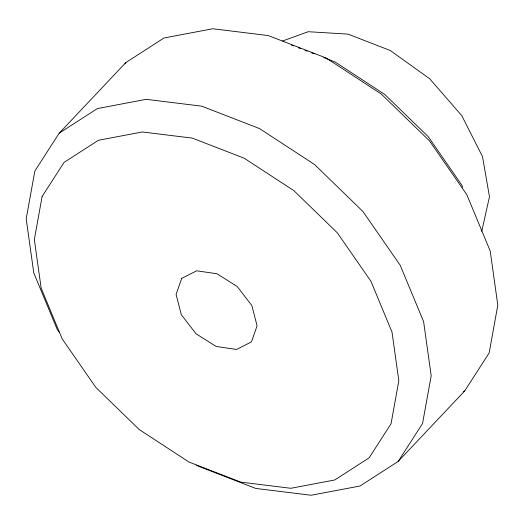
<?xml version="1.0" encoding="UTF-8"?>
<svg xmlns="http://www.w3.org/2000/svg" width="524" height="524" viewBox="0 0 524 524"><rect width="100%" height="100%" fill="white"/><g stroke="black" fill="none" stroke-linecap="round" stroke-linejoin="round"><path stroke-width="0.79" d="M481.752 231.248L489.468 196.788L482.532 156.65L461.782 115.666L429.713 78.79L390.197 50.468L347.995 34.119L308.204 31.709L282.443 41.062M196.598 465.161L197.961 466.052L255.666 488.414L311.184 495.252L360.001 486.01L398.155 461.447L464.762 390.865L489.154 352.966L497.8 305.171L490.222 251.081L466.812 194.666L429.477 140.851L381.249 94.012L326.039 57.948L268.334 35.586L212.816 28.748L163.999 37.99L125.845 62.553L59.238 133.135L34.846 171.034L26.2 218.829L33.778 272.919L57.188 329.334L59.055 332.026M124.974 63.908L125.845 62.553M398.155 461.447L422.547 423.549L431.193 375.754L423.615 321.664L400.205 265.249L362.87 211.434L314.642 164.588L259.432 128.531L201.727 106.169L146.209 99.331L97.392 108.573L59.238 133.135M463.399 391.742L464.762 390.865M291.423 45.077L293.676 45.948M298.195 47.697L300.455 48.575M304.968 50.324L307.228 51.201M311.747 52.95L314 53.828M323.786 57.614L335.078 61.989L384.773 94.451L428.18 136.613L461.782 185.051L462.712 187.291M42.117 196.5L34.342 239.507L41.16 288.174L62.218 338.949L95.82 387.387L139.227 429.549L188.922 462.011L240.857 482.132L290.827 488.289L334.764 479.971L369.106 457.858L391.055 423.746L398.829 380.738L392.011 332.072L370.953 281.296L337.351 232.866L293.944 190.703L244.249 158.241L192.308 138.113L142.345 131.963L98.407 140.281L64.066 162.394L42.117 196.5M181.704 278.355L176.084 294.429L181.324 314.714L196.009 333.768L216.202 346.482L236.507 349.456L251.468 341.89L257.081 325.817L251.847 305.531L237.162 286.484L216.969 273.764L196.664 270.79L181.704 278.355"/></g></svg>
